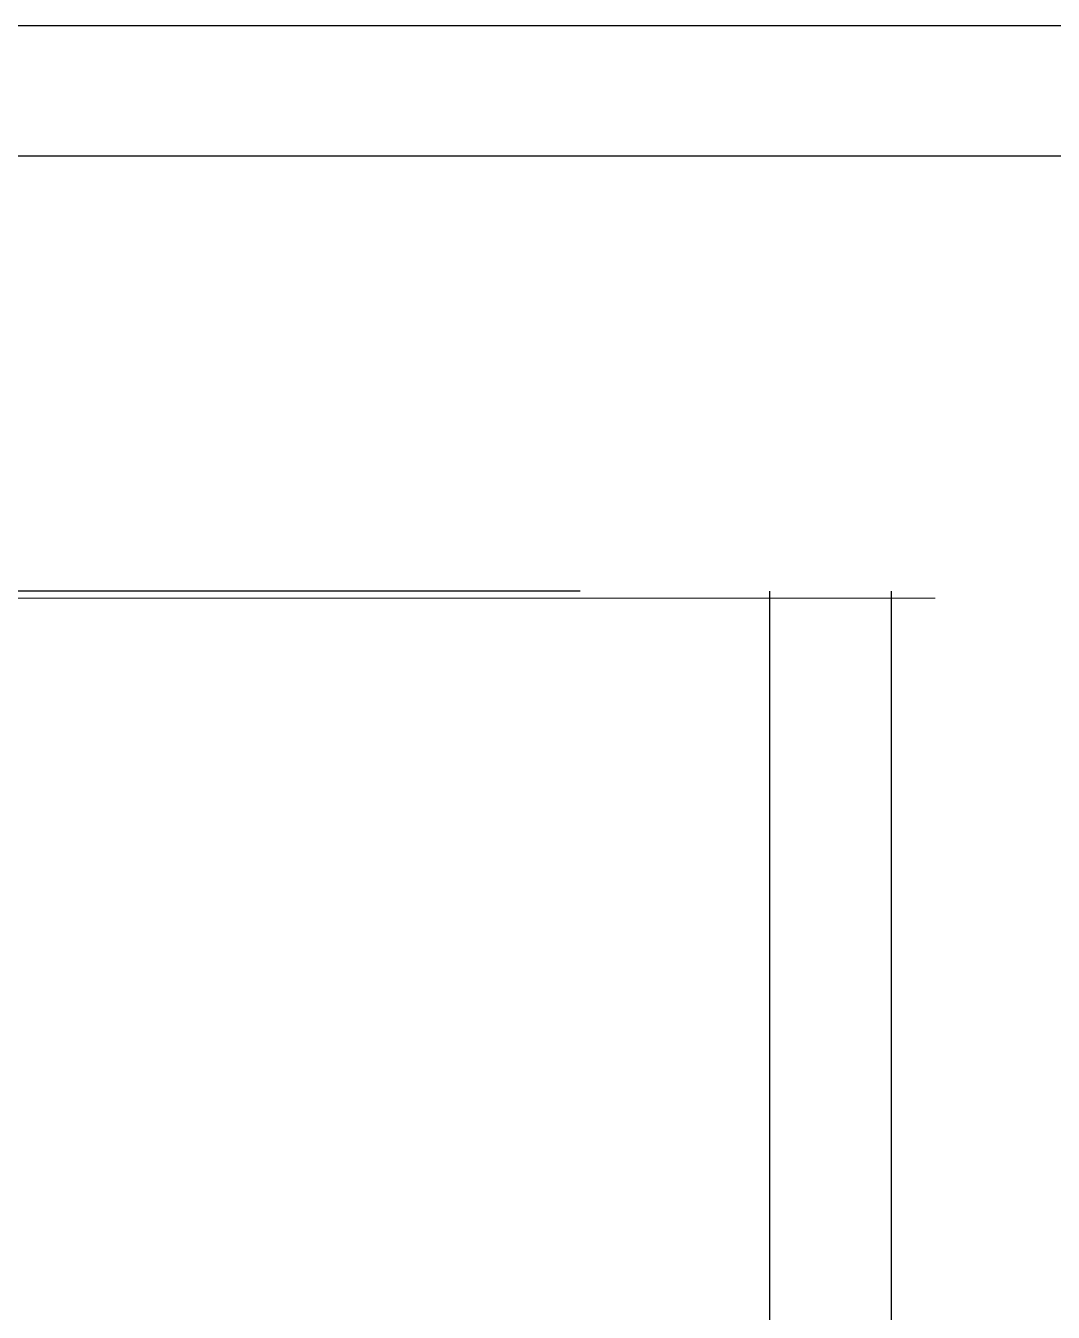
# Model space of a CAD drawing. Header units: metres. Extents: x 0 to 63075, y 0 to 44550.
# Drawn here: x 13640.8 to 13846.2, y 24408.7 to 24665.9 of the extents above; entities that cross this region are included whole.
import ezdxf

# ---------------------------------------------------------------- set-up
doc = ezdxf.new("R2010")
doc.units = ezdxf.units.M
doc.header["$LTSCALE"] = 75
doc.linetypes.add('CENTER2', pattern=[28.575, 19.05, -3.175, 3.175, -3.175])
doc.linetypes.add('CENTERX2', pattern=[101.6, 63.5, -12.7, 12.7, -12.7])
for name, color, linetype in [('SC1', 7, 'CENTER2'), ('SDM', 7, 'Continuous'), ('SL1', 8, 'Continuous')]:
    doc.layers.add(name, color=color, linetype=linetype)

# ---------------------------------------------------------------- blocks, each defined once
blk = doc.blocks.new('A$Ca548c4ee')
at = {"layer": 'SL1'}
for p, q in [((7742.12, 1997.52), (742.12, 1997.52)), ((7742.12, 1997.52), (742.12, 1997.52)), ((7742.12, 1971.42), (742.12, 1971.42)), ((7742.12, 1971.42), (742.12, 1971.42)), ((5492.12, 1884.47), (4367.12, 1884.47)), ((5529.97, 1884.47), (5529.97, 1184.47)), ((5529.97, 1884.47), (5529.97, 1184.47)), ((5554.27, 1884.47), (5554.27, 1184.47)), ((5554.27, 1884.47), (5554.27, 1184.47))]:
    blk.add_line(p, q, dxfattribs=at)

msp = doc.modelspace()

# ---------------------------------------------------------------- linework, layer by layer
at = {"layer": 'SC1', "color": 7, "linetype": 'CENTERX2', "lineweight": 9}
msp.add_line((21442.59, 24551.44), (5680.38, 24551.44), dxfattribs=at)

# ---------------------------------------------------------------- block references
at = {"layer": 'SDM'}
msp.add_blockref('A$Ca548c4ee', (8259.51, 22668.36), dxfattribs=at)

doc.saveas('drawing.dxf')
